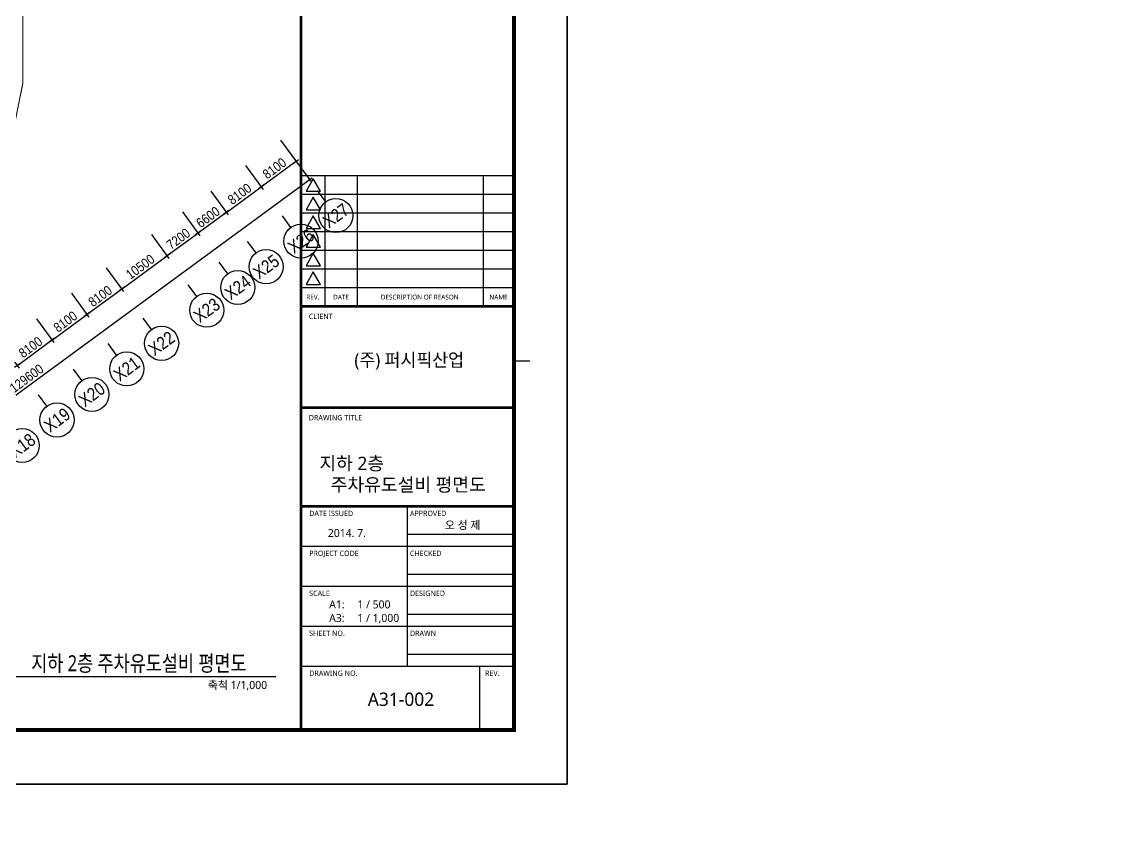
# Model space of a CAD drawing. Header units: millimetres. Extents: x 75184266 to 76346726, y -35077925 to -33679385.
# Drawn here: x 75561417 to 75765979, y -34728645 to -34578596 of the extents above; entities that cross this region are included whole.
import ezdxf
from ezdxf.enums import TextEntityAlignment as Align
from ezdxf.xclip import XClip

# ---------------------------------------------------------------- set-up
doc = ezdxf.new("R2010")
doc.units = ezdxf.units.MM
doc.header["$LTSCALE"] = 50
doc.header["$MEASUREMENT"] = 0
doc.header["$XCLIPFRAME"] = 2
doc.header["$PDMODE"] = 1
doc.header["$PDSIZE"] = -3
doc.linetypes.add('PHANTOM2', pattern=[1.25, 0.625, -0.125, 0.125, -0.125, 0.125, -0.125])
doc.linetypes.add('XR-지하3층$0$L2-2', pattern=[2.5, 1, -1.5])
doc.layers.get('0').update_dxf_attribs({"linetype": 'CONTINUOUS'})
doc.layers.get('Defpoints').update_dxf_attribs({"color": 51, "linetype": 'CONTINUOUS'})
for name, color, linetype in [('AA-XXXX-TEX1', 3, 'CONTINUOUS'), ('AZ-LINE', 3, 'CONTINUOUS'), ('AZ-TEX2', 6, 'CONTINUOUS'), ('TEX1', 7, 'CONTINUOUS'), ('XR-지하3층$0$00000-변경가로망', 7, 'CONTINUOUS'), ('XR-지하3층$0$0중앙선', 1, 'CONTINUOUS'), ('XR-지하3층$0$보도라인', 7, 'CONTINUOUS'), ('Y-TEX', 3, 'CONTINUOUS')]:
    doc.layers.add(name, color=color, linetype=linetype)
doc.layers.add('XR-기준층$0$XR-지하3층$0$DEFPOINT', color=142, linetype='CONTINUOUS', plot=False)
doc.layers.add('건축', color=8, linetype='CONTINUOUS', plot=False)
for name, color, linetype, lineweight in [('XR-지하3층$0$$-길가장자리선', 7, 'CONTINUOUS', 0), ('XR-지하3층$0$$-중앙선', 7, 'CONTINUOUS', 0), ('XR-지하3층$0$$-차로분리', 7, 'CONTINUOUS', 0)]:
    doc.layers.add(name, color=color, linetype=linetype, lineweight=lineweight)
doc.styles.add('ANU-TEXT 0', font='', dxfattribs={"width": 0.8})
doc.styles.add('HY울릉도M', font='')
doc.styles.add('TITLE-L', font='', dxfattribs={"width": 0.8})
doc.styles.add('TITLE-S', font='', dxfattribs={"width": 0.8})
doc.styles.add('XR-지하3층$0$20110829_평면도_면적조정$0$돋움', font='')
doc.styles.add('XR-지하3층$0$돋움', font='', dxfattribs={"width": 0.9})
doc.styles.get('ANU-TEXT 0').set_extended_font_data('Malgun Gothic')
doc.styles.get('HY울릉도M').set_extended_font_data('Malgun Gothic')
doc.styles.get('TITLE-L').set_extended_font_data('Malgun Gothic')
doc.styles.get('TITLE-S').set_extended_font_data('Malgun Gothic')
doc.styles.get('XR-지하3층$0$20110829_평면도_면적조정$0$돋움').set_extended_font_data('Dotum')
doc.styles.get('XR-지하3층$0$돋움').set_extended_font_data('Dotum')
doc.dimstyles.new('XR-지하3층$0$20110829_평면도_면적조정$0$std_style', dxfattribs={"dimscale": 400, "dimtxt": 3, "dimasz": 1, "dimexe": 1.5, "dimexo": 2, "dimgap": 1, "dimtad": 1, "dimtoh": 1, "dimdec": 0, "dimzin": 0, "dimdsep": 46, "dimtxsty": 'XR-지하3층$0$돋움', "dimblk": 'XR-지하3층$0$20110829_평면도_면적조정$0$01420DDOT01', "dimblk1": 'XR-지하3층$0$20110829_평면도_면적조정$0$01420DDOT01', "dimblk2": 'XR-지하3층$0$20110829_평면도_면적조정$0$01420DDOT01', "dimcen": 2.5, "dimdle": 8, "dimclrd": 256, "dimclre": 256, "dimclrt": 256, "dimadec": 0, "dimazin": 0, "dimtfac": 1, "dimtdec": 0, "dimtix": 1, "dimtmove": 2, "dimatfit": 3, "dimldrblk": 'XR-지하3층$0$20110829_평면도_면적조정$0$_ClosedBlank', "dimfxl": 1, "dimtolj": 1, "dimtzin": 0, "dimlwd": -1, "dimlwe": -1, "dimarcsym": 0})

# ---------------------------------------------------------------- blocks, each defined once
blk = doc.blocks.new('바탕폼')
at = {"layer": 'AZ-LINE'}
for p, q in [((741, 574.35), (741, 24.03)), ((821, 179.35), (757, 179.35)), ((757, 179.35), (821, 179.35)), ((781, 44.35), (781, 104.35)), ((781, 44.35), (781, 104.35)), ((741, 89.35), (821, 89.35)), ((741, 74.35), (821, 74.35)), ((741, 59.35), (821, 59.35)), ((741, 44.35), (821, 44.35)), ((808, 44.35), (808, 20.35))]:
    blk.add_line(p, q, dxfattribs=at)
at = {"layer": 'AZ-LINE', "color": 1}
for p, q in [((821, 228.35), (741, 228.35)), ((749.97, 228.35), (749.97, 179.35)), ((762.18, 228.35), (762.18, 179.35)), ((809.4, 228.35), (809.4, 179.35)), ((821, 221.35), (741, 221.35)), ((821, 214.35), (741, 214.35)), ((821, 207.35), (741, 207.35)), ((821, 200.35), (741, 200.35)), ((821, 193.35), (741, 193.35)), ((821, 186.35), (741, 186.35))]:
    blk.add_line(p, q, dxfattribs=at)
at = {"layer": 'AZ-LINE', "color": 3, "ltscale": 2}
for p, q in [((781, 93.85), (821, 93.85)), ((781, 78.85), (821, 78.85)), ((781, 63.85), (821, 63.85)), ((781, 48.85), (821, 48.85))]:
    blk.add_line(p, q, dxfattribs=at)
at = {"layer": 'AZ-LINE', "ltscale": 10}
blk.add_lwpolyline([(841, 594.71), (0, 594.71), (0, 0), (841, 0)], close=True, dxfattribs=at)
at = {"layer": 'AZ-LINE', "const_width": 1.5}
blk.add_lwpolyline([(20, 574.35), (20, 20.35), (821, 20.35), (821, 574.35)], close=True, dxfattribs=at)
at = {"layer": 'AZ-LINE', "const_width": 1}
for points in [[(741, 20.35), (741, 574.35)], [(741, 179.35), (821, 179.35)], [(741, 141.35), (821, 141.35)], [(741, 104.35), (821, 104.35)]]:
    blk.add_lwpolyline(points, dxfattribs=at)
at = {"layer": 'AZ-LINE'}
for points in [[(745.66, 227.3), (742.92, 222.56), (748.4, 222.56)], [(745.66, 220.3), (742.92, 215.56), (748.4, 215.56)], [(745.66, 213.3), (742.92, 208.56), (748.4, 208.56)], [(745.66, 206.3), (742.92, 201.56), (748.4, 201.56)], [(745.66, 199.3), (742.92, 194.56), (748.4, 194.56)], [(745.66, 192.3), (742.92, 187.56), (748.4, 187.56)]]:
    blk.add_lwpolyline(points, close=True, dxfattribs=at)
at = {"layer": 'AZ-LINE', "ltscale": 10, "const_width": 0.5}
blk.add_lwpolyline([(821, 158.85), (827, 158.85)], dxfattribs=at)
at = {"layer": 'AZ-LINE', "style": 'TITLE-S', "width": 1}
for s, p in [('REV.', (745.48, 182.85)), ('DATE', (756.08, 182.85)), ('DESCRIPTION OF REASON', (785.59, 182.85)), ('NAME', (815.2, 182.85))]:
    blk.add_text(s, height=1.8, dxfattribs=at).set_placement(p, align=Align.MIDDLE)
for s, p in [('CLIENT', (743.97, 174.59)), ('DRAWING TITLE', (743.97, 136.59)), ('DATE ISSUED', (744.12, 100.65)), ('APPROVED', (781.92, 100.65)), ('PROJECT CODE', (744.12, 85.65)), ('CHECKED', (781.92, 85.65)), ('SCALE', (744.12, 70.65)), ('DESIGNED', (781.92, 70.65)), ('SHEET NO.', (744.12, 55.65)), ('DRAWN', (781.92, 55.65)), ('DRAWING NO.', (744.12, 40.64)), ('REV.', (810.12, 40.64))]:
    blk.add_text(s, height=2, dxfattribs=at).set_placement(p)
blk = doc.blocks.new('XR-지하3층$0$20110829_평면도_면적조정$0$01420DDOT01')
blk.add_line((-1.5, 0), (1.5, 0))
at = {"const_width": 0.5}
blk.add_lwpolyline([(-0.25, 0, 1), (0.25, 0, 1)], format="xyb", close=True, dxfattribs=at)
blk = doc.blocks.new('*D303')
at = {"layer": 'Defpoints', "color": 0, "transparency": 16777216}
for p in [(75609424, -34600115, 0), (75615333, -34608175), (75504905, -34676743, 0)]:
    blk.add_point(p, dxfattribs=at)
at = {"layer": '건축'}
for p, q in [((75609898, -34600760), (75615688, -34608658)), ((75511137, -34684566), (75615011, -34608411)), ((75505378, -34677388), (75511169, -34685287))]:
    blk.add_line(p, q, dxfattribs=at)
at = {"layer": '건축', "xscale": 400, "yscale": 400, "zscale": 400}
for p, rotation in [((75615333, -34608175), 36.24693456144445), ((75510814, -34684803), 216.2469345614445)]:
    blk.add_blockref('XR-지하3층$0$20110829_평면도_면적조정$0$01420DDOT01', p, dxfattribs=dict(at, rotation=rotation))
at = {"layer": '건축', "insert": (75562304, -34645439), "char_height": 1800, "attachment_point": 5, "rotation": 36.24693, "style": 'XR-지하3층$0$돋움'}
blk.add_mtext('\\A1;129600', dxfattribs=at)
blk = doc.blocks.new('XR-지하3층$0$20110829_평면도_면적조정$0$_ClosedBlank')
at = {"color": 0, "linetype": 'ByBlock', "lineweight": -2}
for p, q in [((-1, 0.17), (0, 0)), ((-1, 0.17), (-1, -0.17)), ((0, 0), (-1, -0.17))]:
    blk.add_line(p, q, dxfattribs=at)
blk = doc.blocks.new('*D312')
at = {"layer": 'Defpoints', "color": 0, "transparency": 16777216}
for p in [(75563696, -34633641, 0), (75567082, -34638260), (75557163, -34638430, 0)]:
    blk.add_point(p, dxfattribs=at)
at = {"layer": '건축'}
for p, q in [((75564169, -34634286), (75567436, -34638743)), ((75557636, -34639076), (75560904, -34643533)), ((75560872, -34642812), (75566759, -34638496))]:
    blk.add_line(p, q, dxfattribs=at)
at = {"layer": '건축', "xscale": 400, "yscale": 400, "zscale": 400}
for p, rotation in [((75567082, -34638260), 36.24693456144445), ((75560549, -34643049), 216.2469345614445)]:
    blk.add_blockref('XR-지하3층$0$20110829_평면도_면적조정$0$01420DDOT01', p, dxfattribs=dict(at, rotation=rotation))
at = {"layer": '건축', "insert": (75563046, -34639605), "char_height": 1800, "attachment_point": 5, "rotation": 36.24693, "style": 'XR-지하3층$0$돋움'}
blk.add_mtext('\\A1;8100', dxfattribs=at)
blk = doc.blocks.new('*D313')
at = {"layer": 'Defpoints', "color": 0, "transparency": 16777216}
for p in [(75570228, -34628852, 0), (75563696, -34633641, 0), (75573614, -34633470)]:
    blk.add_point(p, dxfattribs=at)
at = {"layer": '건축'}
for p, q in [((75570701, -34629497), (75573969, -34633954)), ((75564169, -34634286), (75567436, -34638743)), ((75567404, -34638023), (75573292, -34633707))]:
    blk.add_line(p, q, dxfattribs=at)
at = {"layer": '건축', "xscale": 400, "yscale": 400, "zscale": 400}
for p, rotation in [((75573614, -34633470), 36.24693456144445), ((75567082, -34638260), 216.2469345614445)]:
    blk.add_blockref('XR-지하3층$0$20110829_평면도_면적조정$0$01420DDOT01', p, dxfattribs=dict(at, rotation=rotation))
at = {"layer": '건축', "insert": (75569579, -34634816), "char_height": 1800, "attachment_point": 5, "rotation": 36.24693, "style": 'XR-지하3층$0$돋움'}
blk.add_mtext('\\A1;8100', dxfattribs=at)
blk = doc.blocks.new('*D314')
at = {"layer": 'Defpoints', "color": 0, "transparency": 16777216}
for p in [(75576761, -34624063, 0), (75570228, -34628852, 0), (75580147, -34628681)]:
    blk.add_point(p, dxfattribs=at)
at = {"layer": '건축'}
for p, q in [((75577234, -34624708), (75580501, -34629165)), ((75570701, -34629497), (75573969, -34633954)), ((75573937, -34633234), (75579824, -34628918))]:
    blk.add_line(p, q, dxfattribs=at)
at = {"layer": '건축', "xscale": 400, "yscale": 400, "zscale": 400}
for p, rotation in [((75580147, -34628681), 36.24693456144445), ((75573614, -34633470), 216.2469345614445)]:
    blk.add_blockref('XR-지하3층$0$20110829_평면도_면적조정$0$01420DDOT01', p, dxfattribs=dict(at, rotation=rotation))
at = {"layer": '건축', "insert": (75576111, -34630026), "char_height": 1800, "attachment_point": 5, "rotation": 36.24693, "style": 'XR-지하3층$0$돋움'}
blk.add_mtext('\\A1;8100', dxfattribs=at)
blk = doc.blocks.new('*D315')
at = {"layer": 'Defpoints', "color": 0, "transparency": 16777216}
for p in [(75585230, -34617853, 0), (75576762, -34624061, 0), (75588616, -34622472)]:
    blk.add_point(p, dxfattribs=at)
at = {"layer": '건축'}
for p, q in [((75585703, -34618498), (75588971, -34622956)), ((75580471, -34628443), (75588294, -34622708)), ((75577235, -34624707), (75580503, -34629164))]:
    blk.add_line(p, q, dxfattribs=at)
at = {"layer": '건축', "xscale": 400, "yscale": 400, "zscale": 400}
for p, rotation in [((75588616, -34622472), 36.24693456144445), ((75580148, -34628680), 216.2469345614445)]:
    blk.add_blockref('XR-지하3층$0$20110829_평면도_면적조정$0$01420DDOT01', p, dxfattribs=dict(at, rotation=rotation))
at = {"layer": '건축', "insert": (75583613, -34624526), "char_height": 1800, "attachment_point": 5, "rotation": 36.24693, "style": 'XR-지하3층$0$돋움'}
blk.add_mtext('\\A1;10500', dxfattribs=at)
blk = doc.blocks.new('*D316')
at = {"layer": 'Defpoints', "color": 0, "transparency": 16777216}
for p in [(75591035, -34613597, 0), (75585229, -34617854, 0), (75594421, -34618216)]:
    blk.add_point(p, dxfattribs=at)
at = {"layer": '건축'}
for p, q in [((75591508, -34614242), (75594776, -34618700)), ((75585702, -34618499), (75588969, -34622957)), ((75588937, -34622236), (75594099, -34618452))]:
    blk.add_line(p, q, dxfattribs=at)
at = {"layer": '건축', "xscale": 400, "yscale": 400, "zscale": 400}
for p, rotation in [((75594421, -34618216), 36.24693456144445), ((75588615, -34622473), 216.2469345614445)]:
    blk.add_blockref('XR-지하3층$0$20110829_평면도_면적조정$0$01420DDOT01', p, dxfattribs=dict(at, rotation=rotation))
at = {"layer": '건축', "insert": (75590749, -34619295), "char_height": 1800, "attachment_point": 5, "rotation": 36.24693, "style": 'XR-지하3층$0$돋움'}
blk.add_mtext('\\A1;7200', dxfattribs=at)
blk = doc.blocks.new('*D317')
at = {"layer": 'Defpoints', "color": 0, "transparency": 16777216}
for p in [(75596360, -34609694, 0), (75591037, -34613596, 0), (75599746, -34614312)]:
    blk.add_point(p, dxfattribs=at)
at = {"layer": '건축'}
for p, q in [((75596833, -34610339), (75600100, -34614796)), ((75591510, -34614241), (75594778, -34618698)), ((75594745, -34617978), (75599423, -34614549))]:
    blk.add_line(p, q, dxfattribs=at)
at = {"layer": '건축', "xscale": 400, "yscale": 400, "zscale": 400}
for p, rotation in [((75599746, -34614312), 36.24693456144445), ((75594423, -34618214), 216.2469345614445)]:
    blk.add_blockref('XR-지하3층$0$20110829_평면도_면적조정$0$01420DDOT01', p, dxfattribs=dict(at, rotation=rotation))
at = {"layer": '건축', "insert": (75596315, -34615214), "char_height": 1800, "attachment_point": 5, "rotation": 36.24693, "style": 'XR-지하3층$0$돋움'}
blk.add_mtext('\\A1;6600', dxfattribs=at)
blk = doc.blocks.new('*D318')
at = {"layer": 'Defpoints', "color": 0, "transparency": 16777216}
for p in [(75602890, -34604906, 0), (75596358, -34609695, 0), (75606276, -34609524)]:
    blk.add_point(p, dxfattribs=at)
at = {"layer": '건축'}
for p, q in [((75603363, -34605551), (75606631, -34610008)), ((75596831, -34610340), (75600099, -34614797)), ((75600067, -34614077), (75605954, -34609761))]:
    blk.add_line(p, q, dxfattribs=at)
at = {"layer": '건축', "xscale": 400, "yscale": 400, "zscale": 400}
for p, rotation in [((75606276, -34609524), 36.24693456144445), ((75599744, -34614313), 216.2469345614445)]:
    blk.add_blockref('XR-지하3층$0$20110829_평면도_면적조정$0$01420DDOT01', p, dxfattribs=dict(at, rotation=rotation))
at = {"layer": '건축', "insert": (75602241, -34610869), "char_height": 1800, "attachment_point": 5, "rotation": 36.24693, "style": 'XR-지하3층$0$돋움'}
blk.add_mtext('\\A1;8100', dxfattribs=at)
blk = doc.blocks.new('*D319')
at = {"layer": 'Defpoints', "color": 0, "transparency": 16777216}
for p in [(75609423, -34600116, 0), (75602890, -34604906, 0), (75612809, -34604735)]:
    blk.add_point(p, dxfattribs=at)
at = {"layer": '건축'}
for p, q in [((75609896, -34600761), (75613164, -34605219)), ((75603363, -34605551), (75606631, -34610008)), ((75606599, -34609288), (75612486, -34604971))]:
    blk.add_line(p, q, dxfattribs=at)
at = {"layer": '건축', "xscale": 400, "yscale": 400, "zscale": 400}
for p, rotation in [((75612809, -34604735), 36.24693456144445), ((75606276, -34609524), 216.2469345614445)]:
    blk.add_blockref('XR-지하3층$0$20110829_평면도_면적조정$0$01420DDOT01', p, dxfattribs=dict(at, rotation=rotation))
at = {"layer": '건축', "insert": (75608773, -34606080), "char_height": 1800, "attachment_point": 5, "rotation": 36.24693, "style": 'XR-지하3층$0$돋움'}
blk.add_mtext('\\A1;8100', dxfattribs=at)
blk = doc.blocks.new('XR-지하3층$0$A$C723B38EE')
at = {"layer": 'XR-지하3층$0$$-길가장자리선', "color": 8}
blk.add_lwpolyline([(488.01, 597.67), (485.81, 565.54), (485.8, 557.16), (488.76, 532.16), (488.71, 502.16), (485.67, 482.16), (485.39, 312.19), (488.35, 287.14), (488.3, 257.36), (488.28, 242.35), (488.2, 193.71, 0.064705), (488.71, 189.68)], format="xyb", dxfattribs=at)
at = {"layer": 'XR-지하3층$0$$-중앙선', "color": 8}
for points in [[(464.31, 597.67), (463.64, 189.68)], [(476.12, 597.67), (475.44, 189.68)]]:
    blk.add_lwpolyline(points, dxfattribs=at)
at = {"layer": 'XR-지하3층$0$$-차로분리', "color": 8, "linetype": 'XR-지하3층$0$L2-2', "ltscale": 80, "flags": 128}
for points in [[(454.15, 192.68), (454.29, 277.97), (457.34, 312.97), (457.54, 428.25), (457.58, 453.51), (457.81, 597.67)], [(461.06, 597.67), (460.59, 312.82), (457.54, 277.82), (457.4, 192.68)], [(478.69, 189.68), (479.31, 565.77), (481.49, 597.67)], [(481.94, 189.68), (482.56, 565.66), (484.75, 597.67)]]:
    blk.add_lwpolyline(points, dxfattribs=at)
at = {"layer": 'XR-지하3층$0$00000-변경가로망', "color": 8}
blk.add_lwpolyline([(492.53, 242.18), (494.05, 257.18), (494.1, 287.18), (489.64, 312.18), (489.92, 482.16), (494.46, 502.15), (494.51, 532.15), (490.05, 557.16), (490.06, 565.39), (492.27, 597.67)], dxfattribs=at)
at = {"layer": 'XR-지하3층$0$0중앙선', "color": 8}
for points in [[(464.56, 597.67), (464.03, 275.68)], [(466.56, 597.67), (466.03, 275.68)], [(469.82, 597.67), (469.28, 275.68)], [(470.62, 597.67), (470.08, 275.68)], [(473.87, 597.67), (473.33, 275.68)], [(475.87, 597.67), (475.33, 275.68)]]:
    blk.add_lwpolyline(points, dxfattribs=at)
at = {"layer": 'XR-지하3층$0$보도라인', "color": 8, "linetype": 'Continuous', "flags": 128}
blk.add_lwpolyline([(486.42, 482.11), (486.14, 312.23), (489.1, 287.19), (489.05, 257.36), (489.03, 242.34), (488.95, 193.7, 0.414705), (503.95, 178.68), (521.9, 178.68, 0.005421), (532.42, 178.79), (547.47, 176.35, 0.053357), (650.07, 192.81, 0.000846), (650.1, 192.82, 0.000846)], format="xyb", dxfattribs=at)
blk.add_lwpolyline([(487.14, 312.23), (487.42, 482.11)], dxfattribs=at)

msp = doc.modelspace()

# ---------------------------------------------------------------- linework, layer by layer
at = {"layer": 'XR-기준층$0$XR-지하3층$0$DEFPOINT', "ltscale": 0.5}
for points in [[(75663664.6, -34721516.7), (75243664.6, -34721516.7), (75243664.6, -34424516.7), (75663664.6, -34424516.7)], [(75663666.7, -34721516.7), (75243666.7, -34721516.7), (75243666.7, -34424516.7), (75663666.7, -34424516.7)]]:
    msp.add_lwpolyline(points, close=True, dxfattribs=at)
at = {"layer": 'Y-TEX', "color": 0}
msp.add_lwpolyline([(75558366.9, -34701312.2), (75609004.4, -34701312.2)], dxfattribs=at)
at = {"layer": '건축'}
for p, q in [((75618386.6, -34612342.6), (75616809.8, -34610192)), ((75611854.1, -34617131.8), (75610277.4, -34614981.2)), ((75605321.6, -34621921.1), (75603744.9, -34619770.5)), ((75600000.5, -34625822.3), (75598423.8, -34623671.7)), ((75594193.9, -34630079.4), (75592617.2, -34627928.8)), ((75585724.3, -34636288.9), (75584147.6, -34634138.3)), ((75579191.8, -34641078.1), (75577615.1, -34638927.5)), ((75572659.3, -34645867.4), (75571082.6, -34643716.8)), ((75566126.9, -34650656.6), (75564550.2, -34648506))]:
    msp.add_line(p, q, dxfattribs=at)
at = {"layer": '건축', "linetype": 'PHANTOM2', "ltscale": 50, "const_width": 200}
msp.add_lwpolyline([(75558572.6, -34605145.4), (75561597.6, -34590145.4), (75561659.5, -34553000), (75564717.9, -34517999.9), (75564749.8, -34498884.2), (75475183.7, -34492234.7), (75349445.8, -34482899.8, -0.11511755), (75301447.5, -34507814.4), (75295098.5, -34515540.4), (75291581.4, -34641500.4), (75298553.1, -34648669.4), (75429499.8, -34648668.1), (75454491.8, -34644667.8), (75484498.1, -34644667.5), (75499504.9, -34645667.4), (75547907.3, -34645666.1), (75558522.6, -34635068.3)], format="xyb", close=True, dxfattribs=at)
at = {"layer": '건축'}
for centre in [(75620278.6, -34614923.3), (75613746.1, -34619712.5), (75607213.7, -34624501.8), (75601892.6, -34628403), (75596085.9, -34632660.1), (75587616.3, -34638869.6), (75581083.9, -34643658.8), (75574551.4, -34648448.1), (75568018.9, -34653237.4), (75561486.5, -34658026.6)]:
    msp.add_circle(centre, 3200, dxfattribs=at)

# ---------------------------------------------------------------- block references
at = {"layer": 'AZ-LINE', "xscale": 499.40546941707, "yscale": 499.40546941707, "zscale": 499.40546941707}
msp.add_blockref('바탕폼', (75243664.6, -34721516.7), dxfattribs=at)
at = {"layer": '건축', "ltscale": 0.5}
ref = msp.add_blockref('XR-지하3층$0$A$C723B38EE', (75115875.3, -35187756.2), dxfattribs=dict(at, xscale=999.9999999999998, yscale=999.9999999999998, zscale=999.9999999999998))
XClip(ref).set_block_clipping_path([(137.7798442268, 119.9958357572), (497.8511876765, 396.6664658143)])

# ---------------------------------------------------------------- texts
at = {"layer": 'AA-XXXX-TEX1', "style": 'ANU-TEXT 0', "width": 0.8}
msp.add_text('지하 2층 주차유도설비 평면도', height=3000, dxfattribs=at).set_placement((75563170.3, -34700355.5))
at = {"layer": 'AZ-TEX2', "color": 1, "style": 'TITLE-L', "width": 0.95}
msp.add_text('(주) 퍼시픽산업', height=2500, dxfattribs=at).set_placement((75634031.6, -34642093), align=Align.MIDDLE)
at = {"layer": 'AZ-TEX2', "color": 4, "style": 'TITLE-L'}
for s, p in [('지하 2층', (75629320.8, -34662627.8)), ('주차유도설비 평면도', (75648388.8, -34666631.8)), ('A31-002', (75638702.8, -34706844.7))]:
    msp.add_text(s, height=2500, dxfattribs=at).set_placement(p, align=Align.RIGHT)
at = {"layer": 'AZ-TEX2', "style": 'TITLE-L'}
for s, p in [('오 성 제 ', (75640718.7, -34673690.9)), ('2014. 7.', (75618775.9, -34675170.3)), ('A1:', (75619029.9, -34688567.8)), ('A1:', (75619032, -34688567.8)), ('1 / 500', (75624314.4, -34688567.8)), ('A3: ', (75619029.9, -34691105.7)), ('A3: ', (75619032, -34691105.7)), ('1 / 1,000', (75624314.4, -34691105.7))]:
    msp.add_text(s, height=1498.22, dxfattribs=at).set_placement(p)
at = {"layer": 'TEX1', "style": 'HY울릉도M'}
msp.add_text('축척 1/1,000', height=1500, dxfattribs=at).set_placement((75607395.2, -34703676.6), align=Align.RIGHT)
at = {"layer": '건축', "style": 'XR-지하3층$0$20110829_평면도_면적조정$0$돋움', "width": 0.9}
for s, p in [('X27', (75620276.7, -34614920.7)), ('X26', (75613744.2, -34619709.9)), ('X25', (75607211.8, -34624499.2)), ('X24', (75601890.6, -34628400.4)), ('X23', (75596084, -34632657.5)), ('X22', (75587614.4, -34638867)), ('X21', (75581081.9, -34643656.2)), ('X20', (75574549.5, -34648445.5)), ('X19', (75568017, -34653234.7)), ('X18', (75561484.6, -34658024))]:
    msp.add_text(s, height=2400, rotation=36.246935, dxfattribs=at).set_placement(p, align=Align.MIDDLE_CENTER)

# ---------------------------------------------------------------- dimensions: what is measured, and where the dimension line sits
at = {"layer": '건축'}
for base, p1, p2, picture, middle in [((75615333.3, -34608174.6), (75504905.2, -34676743.2, 0), (75609424.5, -34600115.1, 0), '*D303', (75562304.3, -34645439.3)), ((75612808.9, -34604734.8), (75602890.4, -34604905.5, 0), (75609422.9, -34600116.3, 0), '*D319', (75608773.3, -34606080)), ((75606276.5, -34609524.1), (75596358, -34609694.8, 0), (75602890.4, -34604905.5, 0), '*D318', (75602240.9, -34610869.3)), ((75599745.6, -34614312.1), (75591036.8, -34613596, 0), (75596359.6, -34609693.6, 0), '*D317', (75596314.9, -34615213.9)), ((75594421.3, -34618215.7), (75585228.6, -34617854.3, 0), (75591035.2, -34613597.2, 0), '*D316', (75590748.6, -34619294.8)), ((75588616.3, -34622471.6), (75576762.2, -34624061.4, 0), (75585230.2, -34617853.1, 0), '*D315', (75583612.9, -34624526.4)), ((75580146.6, -34628681.1), (75570228.1, -34628851.8, 0), (75576760.6, -34624062.6, 0), '*D314', (75576111.1, -34630026.3)), ((75573614.2, -34633470.4), (75563695.7, -34633641.1, 0), (75570228.1, -34628851.8, 0), '*D313', (75569578.6, -34634815.6)), ((75567081.7, -34638259.6), (75557163.2, -34638430.4, 0), (75563695.7, -34633641.1, 0), '*D312', (75563046.1, -34639604.8))]:
    dim = msp.add_linear_dim(base=base, p1=p1, p2=p2, angle=36.246935, dimstyle='XR-지하3층$0$20110829_평면도_면적조정$0$std_style', override={"dimtxt": 4.5}, dxfattribs=at)
    dim.commit()
    dim.dimension.update_dxf_attribs({"geometry": picture, "text_midpoint": middle})

doc.saveas('drawing.dxf')
